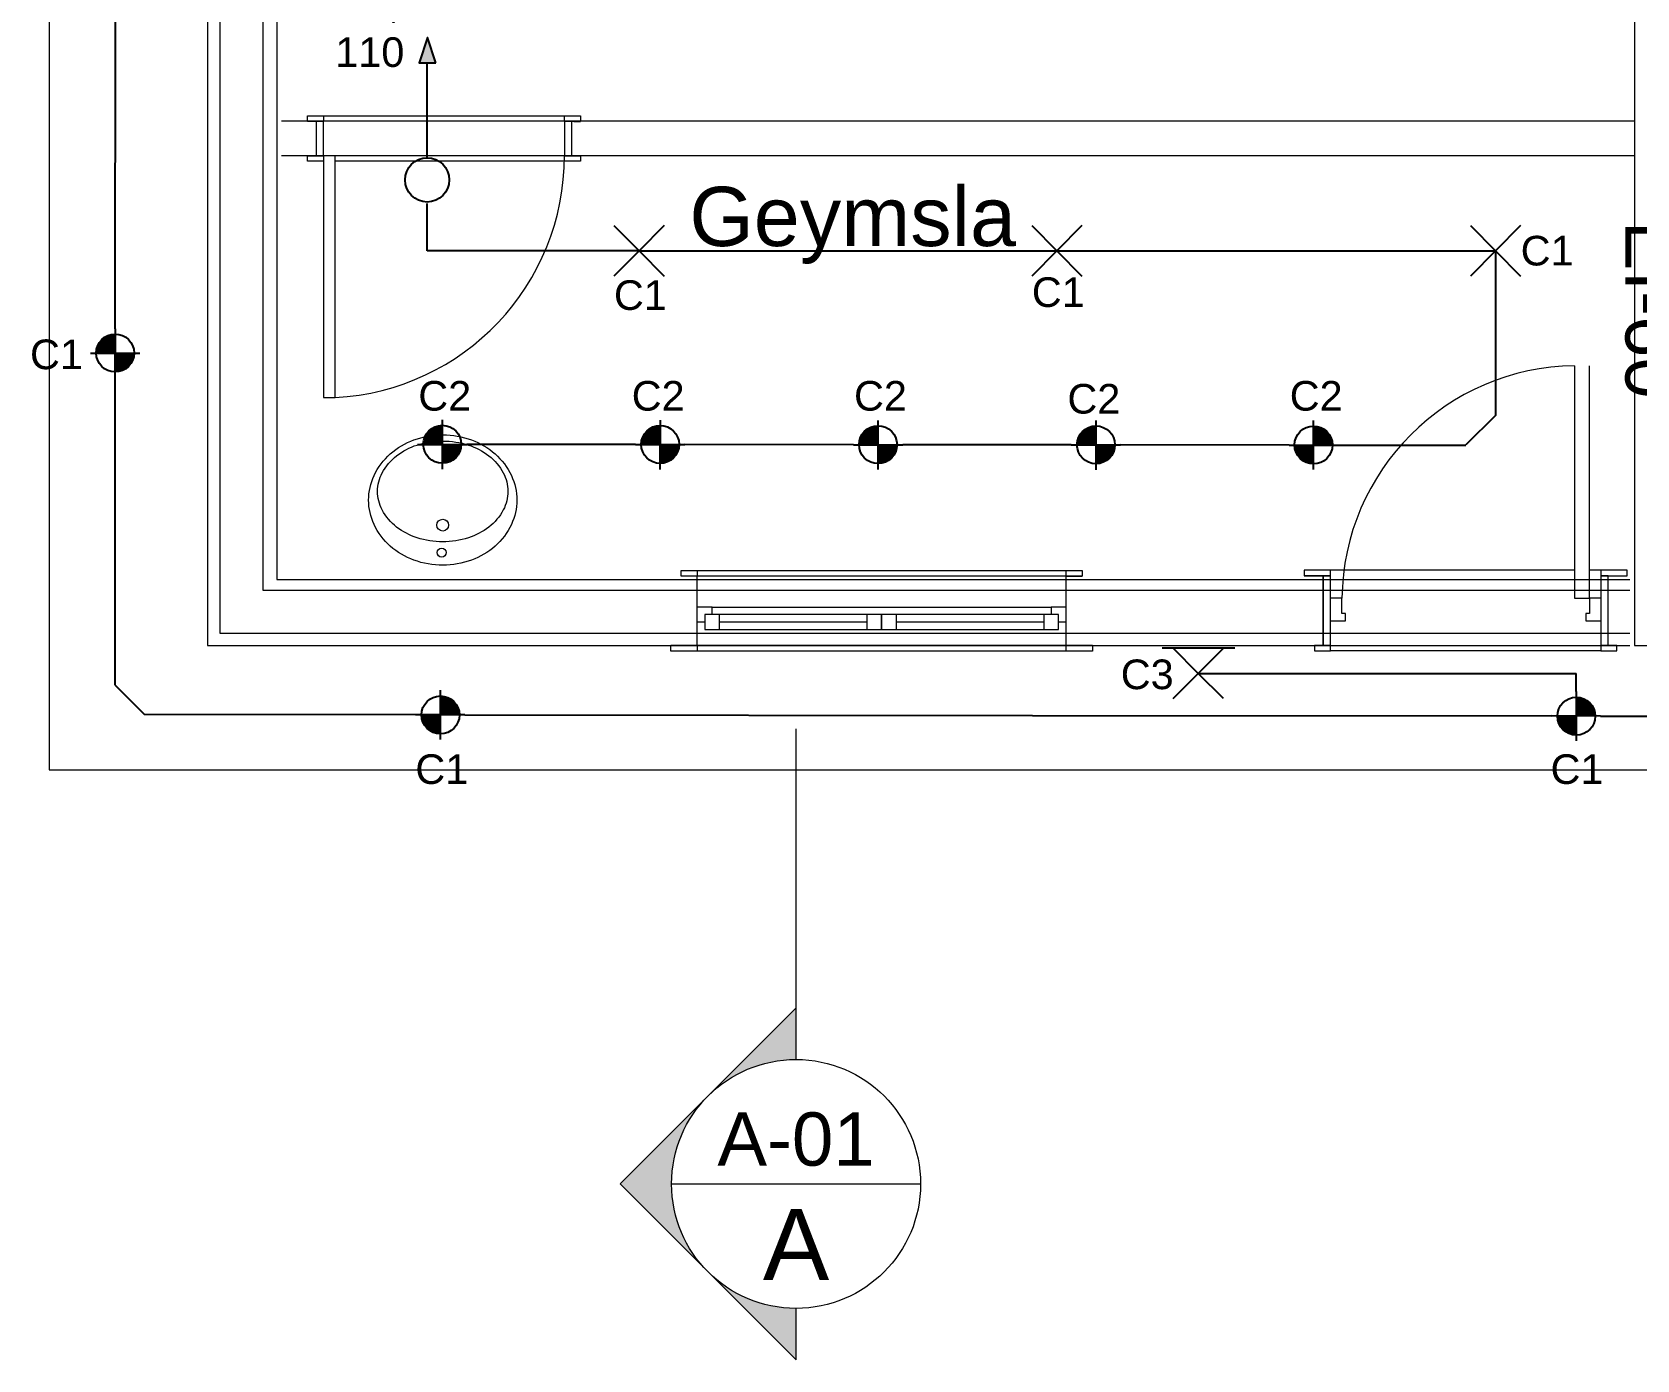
# Model space of a CAD drawing. Header units: millimetres. Extents: x 122681 to 489967, y 7796 to 82317.
# Drawn here: x 130177 to 135591, y 39148 to 43629 of the extents above; entities that cross this region are included whole.
import ezdxf
from ezdxf.enums import TextEntityAlignment as Align

# ---------------------------------------------------------------- set-up
doc = ezdxf.new("R2010")
doc.units = ezdxf.units.MM
doc.layers.add('Grunnur', color=252, linetype='Continuous', lineweight=18)
for name, color, linetype in [('PDF2_Text', 7, 'Continuous'), ('PDF_R-SKYR-TEXTI', 7, 'Continuous'), ('PDF_R-TAKN-LAGSPENNA', 7, 'Continuous'), ('PDF_Text', 7, 'Continuous')]:
    doc.layers.add(name, color=color, linetype=linetype)
doc.styles.add('PDF Arial', font='arial.ttf')
doc.styles.add('ROMANS', font='arial.ttf', dxfattribs={"height": 20})
doc.styles.get("Standard").update_dxf_attribs({"font": 'arial.ttf'})

msp = doc.modelspace()

# ---------------------------------------------------------------- hatches: boundary and pattern name
at = {"layer": 'Grunnur', "linetype": 'Continuous', "lineweight": 18}
h = msp.add_hatch(color=252, dxfattribs=at)
edge = h.paths.add_edge_path()
edge.add_line((132457.7, 40038.5), (132754.6, 40335.5))
edge.add_line((132754.6, 40335.5), (132754.6, 40161.5))
edge.add_ellipse((132754.6, 39741.5), major_axis=(-297, -297), ratio=1, start_angle=225, end_angle=270)
edge = h.paths.add_edge_path()
edge.add_line((132160.7, 39741.5), (132457.7, 40038.5))
edge.add_ellipse((132754.6, 39741.5), major_axis=(-297, -297), ratio=1, start_angle=270, end_angle=360)
edge.add_line((132457.7, 39444.5), (132160.7, 39741.5))
edge = h.paths.add_edge_path()
edge.add_line((132559.4, 39342.8), (132569.9, 39364.3))
edge.add_ellipse((132754.6, 39741.5), major_axis=(-297, -297), ratio=1, start_angle=18.9065, end_angle=45)
edge.add_line((132754.6, 39321.5), (132754.6, 39147.5))
edge.add_line((132754.6, 39147.5), (132559.4, 39342.8))
edge = h.paths.add_edge_path()
edge.add_ellipse((132754.6, 39741.5), major_axis=(297, -297), ratio=1, start_angle=-90, end_angle=-71.0935)
edge.add_line((132569.9, 39364.3), (132559.4, 39342.8))
edge.add_line((132559.4, 39342.8), (132457.7, 39444.5))

# ---------------------------------------------------------------- linework, layer by layer
at = {"color": 7, "linetype": 'Continuous', "lineweight": 25}
for p, q in [((130456.8, 42627.9), (130458.9, 44544)), ((132224.7, 42890.4), (135114.5, 42890.4)), ((135114.5, 42890.4), (135114.5, 42335.5)), ((130456.6, 42461.7), (130456.6, 41426.1)), ((135114.5, 42335.5), (135014.5, 42235.5)), ((134584.4, 42235), (135014, 42235)), ((130456.6, 41426.1), (130556.6, 41326)), ((134111.7, 41464.7), (135386.6, 41464.7)), ((135386.5, 41403.3), (135386.6, 41464.7)), ((131470.5, 41325), (130556.6, 41326)), ((131636.7, 41324.8), (133552.8, 41322.8)), ((133552.8, 41322.8), (135302.8, 41320.9)), ((135469, 41320.7), (137385.1, 41318.6))]:
    msp.add_line(p, q, dxfattribs=at)
for p, q in [((131510, 43204.6), (131510, 43527.4)), ((132213, 42236.8), (131644.1, 42237.3)), ((132948.1, 42236.2), (132379.2, 42236.7)), ((133683.2, 42235.6), (133114.3, 42236.1)), ((134418.3, 42235), (133849.3, 42235.5))]:
    msp.add_line(p, q)
at = {"layer": 'Grunnur', "color": 252, "linetype": 'Continuous', "lineweight": 18}
for p, q in [((130234.4, 51936.7), (130234.4, 41139.4)), ((135582.8, 51528.3), (135582.8, 41558.3)), ((135582.8, 43328.4), (131018.8, 43328.4)), ((131106, 43326.9), (131106, 43345.9)), ((131106, 43345.9), (131160, 43345.9)), ((131160, 43326.9), (131106, 43326.9)), ((131128, 43326.9), (131106, 43326.9)), ((131158.5, 43345.9), (131973, 43345.9)), ((131160, 43345.9), (131160, 43326.9)), ((131973, 43345.9), (132027, 43345.9)), ((131973, 43326.9), (131973, 43345.9)), ((132027, 43326.9), (131973, 43326.9)), ((132005, 43326.9), (132027, 43326.9)), ((132027, 43345.9), (132027, 43326.9)), ((135582.8, 43211.3), (131018.8, 43211.3)), ((131106, 43192.9), (131106, 43211.9)), ((131106, 43211.9), (131160, 43211.9)), ((131128, 43211.9), (131106, 43211.9)), ((131160, 43211.9), (131160, 43192.9)), ((131973, 43211.9), (132027, 43211.9)), ((131973, 43192.9), (131973, 43211.9)), ((132005, 43211.9), (132027, 43211.9)), ((132027, 43211.9), (132027, 43192.9)), ((131160, 43192.9), (131106, 43192.9)), ((131973, 43192.9), (131200, 43192.9)), ((132027, 43192.9), (131973, 43192.9)), ((135381.1, 42502.8), (135381.1, 41718)), ((135431.9, 41718), (135431.9, 42502.8)), ((132367.3, 41793.3), (132367.3, 41812.3)), ((132367.3, 41812.3), (133719.3, 41812.3)), ((132367.3, 41793.3), (132367.3, 41812.3)), ((132367.3, 41812.3), (132421.3, 41812.3)), ((132421.3, 41812.3), (132421.3, 41793.3)), ((133665.3, 41812.3), (133719.3, 41812.3)), ((133665.3, 41793.3), (133665.3, 41812.3)), ((133719.3, 41812.3), (133719.3, 41793.3)), ((133719.3, 41812.3), (133719.3, 41793.3)), ((134558, 41813.2), (134469, 41813.2)), ((134469, 41813.2), (134469, 41794.2)), ((134558, 41794.2), (134558, 41813.2)), ((135381.1, 41813.2), (134558, 41813.2)), ((135470, 41813.2), (135431.9, 41813.2)), ((135559, 41813.2), (135470, 41813.2)), ((135470, 41813.2), (135470, 41794.2)), ((135559, 41794.2), (135559, 41813.2)), ((132421.3, 41793.3), (132367.3, 41793.3)), ((132421.3, 41793.3), (132367.3, 41793.3)), ((133719.3, 41793.3), (132367.3, 41793.3)), ((132421.3, 41777.8), (132421.3, 41793.3)), ((132421.3, 41742.3), (132421.3, 41780.3)), ((133719.3, 41793.3), (133665.3, 41793.3)), ((133665.3, 41793.3), (133719.3, 41793.3)), ((133665.3, 41777.8), (133665.3, 41793.3)), ((133665.3, 41742.3), (133665.3, 41780.3)), ((134469, 41794.2), (134558, 41794.2)), ((134533, 41794.2), (134469, 41794.2)), ((134558, 41794.2), (134533, 41794.2)), ((134533, 41794.2), (134533, 41559.2)), ((134533, 41781.7), (134533, 41794.2)), ((134533, 41762.7), (134533, 41781.7)), ((134533, 41750.2), (134533, 41762.7)), ((134533, 41709.1), (134533, 41750.2)), ((134558, 41556.7), (134558, 41794.2)), ((135495, 41794.2), (135470, 41794.2)), ((135470, 41794.2), (135470, 41556.7)), ((135470, 41794.2), (135559, 41794.2)), ((135495, 41559.2), (135495, 41794.2)), ((135495, 41794.2), (135559, 41794.2)), ((135495, 41781.7), (135495, 41794.2)), ((135495, 41762.7), (135495, 41781.7)), ((135495, 41750.2), (135495, 41762.7)), ((135495, 41709.1), (135495, 41750.2)), ((132421.3, 41688.3), (132421.3, 41742.3)), ((133665.3, 41688.3), (133665.3, 41742.3)), ((134533, 41632.9), (134533, 41709.1)), ((134596.1, 41718), (134558, 41718)), ((134558, 41632.9), (134558, 41709.1)), ((134596.1, 41667.2), (134596.1, 41718)), ((135381.1, 41718), (135431.9, 41718)), ((135470, 41718), (135431.9, 41718)), ((135431.9, 41718), (135431.9, 41667.2)), ((135470, 41709.1), (135470, 41632.9)), ((135495, 41632.9), (135495, 41709.1)), ((132446.3, 41688.3), (132421.3, 41688.3)), ((132421.3, 41638.3), (132421.3, 41688.3)), ((132421.3, 41638.3), (132446.3, 41638.3)), ((132421.3, 41602.3), (132421.3, 41638.3)), ((132471.3, 41688.3), (132446.3, 41688.3)), ((132496.3, 41663.3), (132446.3, 41663.3)), ((132446.3, 41663.3), (132446.3, 41613.3)), ((132471.3, 41688.3), (133043.3, 41688.3)), ((132471.3, 41663.3), (132471.3, 41688.3)), ((132993.3, 41663.3), (132496.3, 41663.3)), ((132496.3, 41613.3), (132496.3, 41663.3)), ((132496.3, 41638.3), (132993.3, 41638.3)), ((133043.3, 41663.3), (132993.3, 41663.3)), ((132993.3, 41663.3), (132993.3, 41613.3)), ((133043.3, 41688.3), (133615.3, 41688.3)), ((133043.3, 41613.3), (133043.3, 41663.3)), ((133093.3, 41663.3), (133043.3, 41663.3)), ((133043.3, 41663.3), (133043.3, 41613.3)), ((133590.3, 41663.3), (133093.3, 41663.3)), ((133093.3, 41613.3), (133093.3, 41663.3)), ((133093.3, 41638.3), (133590.3, 41638.3)), ((133640.3, 41663.3), (133590.3, 41663.3)), ((133590.3, 41663.3), (133590.3, 41613.3)), ((133640.3, 41688.3), (133615.3, 41688.3)), ((133615.3, 41688.3), (133615.3, 41663.3)), ((133665.3, 41688.3), (133640.3, 41688.3)), ((133640.3, 41613.3), (133640.3, 41663.3)), ((133640.3, 41638.3), (133665.3, 41638.3)), ((133665.3, 41638.3), (133665.3, 41688.3)), ((133665.3, 41602.3), (133665.3, 41638.3)), ((134558, 41641.8), (134608.8, 41641.8)), ((134608.8, 41667.2), (134596.1, 41667.2)), ((134608.8, 41641.8), (134608.8, 41667.2)), ((135431.9, 41667.2), (135419.2, 41667.2)), ((135419.2, 41667.2), (135419.2, 41641.8)), ((135419.2, 41641.8), (135470, 41641.8)), ((132421.3, 41589.8), (132421.3, 41602.3)), ((132421.3, 41570.8), (132421.3, 41589.8)), ((132446.3, 41613.3), (132496.3, 41613.3)), ((132496.3, 41613.3), (132993.3, 41613.3)), ((132993.3, 41613.3), (133043.3, 41613.3)), ((133043.3, 41613.3), (133093.3, 41613.3)), ((133093.3, 41613.3), (133590.3, 41613.3)), ((133590.3, 41613.3), (133640.3, 41613.3)), ((133665.3, 41589.8), (133665.3, 41602.3)), ((133665.3, 41570.8), (133665.3, 41589.8)), ((134533, 41610.2), (134533, 41632.9)), ((134533, 41572.2), (134533, 41610.2)), ((135495, 41610.2), (135495, 41632.9)), ((135495, 41572.2), (135495, 41610.2)), ((132332.3, 41539.3), (132332.3, 41558.3)), ((132332.3, 41539.3), (132332.3, 41558.3)), ((132332.3, 41558.3), (132421.3, 41558.3)), ((132421.3, 41558.3), (132332.3, 41558.3)), ((133754.3, 41558.3), (132332.3, 41558.3)), ((133754.3, 41539.3), (132332.3, 41539.3)), ((132421.3, 41539.3), (132332.3, 41539.3)), ((132421.3, 41558.3), (132421.3, 41570.8)), ((132421.3, 41558.3), (132421.3, 41539.3)), ((133665.3, 41558.3), (133665.3, 41570.8)), ((133665.3, 41558.3), (133754.3, 41558.3)), ((133665.3, 41539.3), (133665.3, 41558.3)), ((133665.3, 41558.3), (133754.3, 41558.3)), ((133754.3, 41539.3), (133665.3, 41539.3)), ((133754.3, 41558.3), (133754.3, 41539.3)), ((133754.3, 41558.3), (133754.3, 41539.3)), ((134558, 41559.2), (134504, 41559.2)), ((134504, 41559.2), (134504, 41540.2)), ((134533, 41559.2), (134504, 41559.2)), ((134504, 41540.2), (134558, 41540.2)), ((134533, 41559.2), (134533, 41572.2)), ((134533, 41559.2), (134558, 41559.2)), ((134558, 41540.2), (134558, 41559.2)), ((135470, 41540.2), (134558, 41540.2)), ((135470, 41559.2), (135495, 41559.2)), ((135524, 41559.2), (135470, 41559.2)), ((135470, 41559.2), (135470, 41540.2)), ((135470, 41540.2), (135524, 41540.2)), ((135495, 41559.2), (135495, 41572.2)), ((135495, 41559.2), (135524, 41559.2)), ((135524, 41540.2), (135524, 41559.2)), ((135582.8, 41558.3), (146717.8, 41558.3)), ((132754.6, 40335.5), (132754.6, 41277.2)), ((130234.4, 41139.4), (148464.9, 41139.4)), ((132160.7, 39741.5), (132754.6, 39147.5)), ((132334.6, 39741.5), (133174.6, 39741.5))]:
    msp.add_line(p, q, dxfattribs=at)
for points in [[(135567.8, 50394), (130768.8, 50394), (130768.8, 41828.4), (130768.8, 41558.3), (135567.8, 41558.3)], [(135567.8, 50352), (130810.8, 50352), (130810.8, 41828.4), (130810.8, 41600.3), (135567.8, 41600.3)], [(135567.8, 50207), (130955.8, 50207), (130955.8, 41828.4), (130955.8, 41745.3), (135567.8, 41745.3)], [(135567, 50147.3), (131003, 50147.3), (131003, 41816.7), (131003, 41781.5), (135567, 41781.5)], [(132754.6, 40161.5), (132754.6, 40335.5), (132160.7, 39741.5), (132754.6, 39147.5), (132754.6, 39321.5)]]:
    msp.add_lwpolyline(points, dxfattribs=at)
for points in [[(131135, 43211.9), (131160, 43211.9), (131160, 43326.9), (131135, 43326.9)], [(131998, 43326.9), (131973, 43326.9), (131973, 43211.9), (131998, 43211.9)], [(131160, 43211.9), (131160, 42395.9), (131200, 42395.9), (131200, 43211.9)]]:
    msp.add_lwpolyline(points, close=True, dxfattribs=at)
for points in [[(131812.5, 42049.8, -0.110429), (131794, 41967, -0.102661), (131739.2, 41894.2, -0.093298), (131659.5, 41846.9, -0.087608), (131562.5, 41829.8, -0.087608), (131465.4, 41846.9, -0.093298), (131385.7, 41894.2, -0.102661), (131331, 41967, -0.110429), (131312.5, 42049.8, -0.110429), (131331, 42132.5, -0.102661), (131385.7, 42205.3, -0.093298), (131465.4, 42252.6, -0.087608), (131562.5, 42269.8, -0.087608), (131659.5, 42252.6, -0.093298), (131739.2, 42205.3, -0.102661), (131794, 42132.5, -0.110429)], [(131782.5, 42078.8, -0.12364), (131766.7, 42016.1, -0.105601), (131718, 41958.6, -0.08725), (131649, 41922.3, -0.077598), (131562.5, 41908.8, -0.077598), (131475.9, 41922.3, -0.08725), (131406.9, 41958.6, -0.105601), (131358.2, 42016.1, -0.12364), (131342.5, 42078.8, -0.12364), (131358.2, 42141.5, -0.105601), (131406.9, 42199, -0.08725), (131475.9, 42235.3, -0.077598), (131562.5, 42248.8, -0.077598), (131649, 42235.3, -0.08725), (131718, 42199, -0.105601), (131766.7, 42141.5, -0.12364)]]:
    msp.add_lwpolyline(points, format="xyb", close=True, dxfattribs=at)
for centre, radius in [((131562.5, 41965), 20), ((131558.8, 41872.3), 15), ((132754.6, 39741.5), 420)]:
    msp.add_circle(centre, radius, dxfattribs=at)
for centre, radius, start, end in [((131157.8, 43210), 815.2, 272.9668, 0.1334), ((135390.3, 41708.6), 794.2, 90.6628, 179.3226)]:
    msp.add_arc(centre, radius, start, end, dxfattribs=at)
at = {"layer": 'PDF2_Text', "color": 7, "linetype": 'Continuous', "lineweight": 25}
for p, q in [((131510, 42890.4), (131510, 43050)), ((132224.7, 42890.4), (131510, 42890.4))]:
    msp.add_line(p, q, dxfattribs=at)
at = {"layer": 'PDF_R-SKYR-TEXTI', "lineweight": 25}
for points in [[(130456.8, 42627.9), (130456.6, 42461.7)], [(130374.2, 42545.4), (130540.3, 42545.2)], [(131560.6, 42319.9), (131560.4, 42153.7)], [(132295.6, 42319.3), (132295.5, 42153.1)], [(133030.7, 42318.7), (133030.6, 42152.5)], [(133765.8, 42318.1), (133765.7, 42151.9)], [(134500.8, 42152.5), (134500.8, 42318.6)], [(131477.9, 42237.4), (131644.1, 42237.3)], [(132213, 42236.8), (132379.2, 42236.7)], [(132948.1, 42236.2), (133114.3, 42236.1)], [(133683.2, 42235.6), (133849.3, 42235.5)], [(134418.3, 42235), (134584.4, 42235)], [(131554.2, 41407.5), (131554, 41241.3)], [(135386.5, 41403.3), (135386.3, 41237.2)], [(131636.7, 41324.8), (131470.5, 41325)], [(135469, 41320.7), (135302.8, 41320.9)]]:
    msp.add_lwpolyline(points, dxfattribs=at)
for centre in [(130457.3, 42545.9), (131561, 42237.9), (132296.1, 42237.3), (133031.2, 42236.7), (133766.3, 42236.1), (134500.3, 42235.5), (131554.7, 41324.4), (135387, 41320.2)]:
    msp.add_circle(centre, 64, dxfattribs=at)
at = {"layer": 'PDF_R-SKYR-TEXTI', "transparency": 33554559}
for points in [[(130397.5, 42566.6), (130394.3, 42556), (130394.3, 42545.4)], [(130397.5, 42566.6), (130397.5, 42545.4), (130394.3, 42545.4)], [(130401.7, 42545.4), (130401.7, 42577.1), (130397.5, 42545.4)], [(130401.7, 42577.1), (130397.5, 42545.4), (130397.5, 42566.6)], [(130408, 42545.4), (130408.1, 42586.7), (130401.7, 42545.4)], [(130408.1, 42586.7), (130401.7, 42545.4), (130401.7, 42577.1)], [(130416.5, 42545.4), (130416.6, 42594.1), (130408, 42545.4)], [(130416.6, 42594.1), (130408, 42545.4), (130408.1, 42586.7)], [(130425, 42545.4), (130425, 42600.4), (130416.5, 42545.4)], [(130425, 42600.4), (130416.5, 42545.4), (130416.6, 42594.1)], [(130435.6, 42545.4), (130435.6, 42605.7), (130425, 42545.4)], [(130435.6, 42605.7), (130425, 42545.4), (130425, 42600.4)], [(130446.1, 42545.3), (130446.2, 42607.8), (130435.6, 42545.4)], [(130446.2, 42607.8), (130435.6, 42545.4), (130435.6, 42605.7)], [(130456.7, 42545.3), (130456.8, 42608.8), (130446.1, 42545.3)], [(130456.8, 42608.8), (130446.1, 42545.3), (130446.2, 42607.8)], [(130394.3, 42556), (130394.3, 42545.4), (130393.2, 42545.4)], [(130469.4, 42482.9), (130469.4, 42545.3), (130456.7, 42480.8)], [(130469.4, 42545.3), (130456.7, 42480.8), (130456.7, 42545.3)], [(130481, 42486), (130481.1, 42545.3), (130469.4, 42482.9)], [(130481.1, 42545.3), (130469.4, 42482.9), (130469.4, 42545.3)], [(130492.6, 42492.4), (130492.7, 42545.3), (130481, 42486)], [(130492.7, 42545.3), (130481, 42486), (130481.1, 42545.3)], [(130502.2, 42499.8), (130502.2, 42545.3), (130492.6, 42492.4)], [(130502.2, 42545.3), (130492.6, 42492.4), (130492.7, 42545.3)], [(130510.7, 42509.3), (130510.7, 42545.3), (130502.2, 42499.8)], [(130510.7, 42545.3), (130502.2, 42499.8), (130502.2, 42545.3)], [(130516, 42520.9), (130516, 42545.3), (130510.7, 42509.3)], [(130516, 42545.3), (130510.7, 42509.3), (130510.7, 42545.3)], [(130520.2, 42532.6), (130520.2, 42545.3), (130516, 42520.9)], [(130520.2, 42545.3), (130516, 42520.9), (130516, 42545.3)], [(130521.3, 42545.3), (130520.2, 42532.6), (130520.2, 42545.3)], [(131520.3, 42237.4), (131520.3, 42286), (131511.8, 42237.4)], [(131520.3, 42286), (131511.8, 42237.4), (131511.8, 42278.6)], [(131528.7, 42237.4), (131528.8, 42292.4), (131520.3, 42237.4)], [(131528.8, 42292.4), (131520.3, 42237.4), (131520.3, 42286)], [(131539.3, 42237.3), (131539.4, 42297.7), (131528.7, 42237.4)], [(131539.4, 42297.7), (131528.7, 42237.4), (131528.8, 42292.4)], [(131549.9, 42237.3), (131550, 42299.8), (131539.3, 42237.3)], [(131550, 42299.8), (131539.3, 42237.3), (131539.4, 42297.7)], [(131560.5, 42237.3), (131560.5, 42300.8), (131549.9, 42237.3)], [(131560.5, 42300.8), (131549.9, 42237.3), (131550, 42299.8)], [(132263.8, 42236.8), (132263.9, 42291.8), (132255.4, 42236.8)], [(132263.9, 42291.8), (132255.4, 42236.8), (132255.4, 42285.4)], [(132274.4, 42236.7), (132274.5, 42297.1), (132263.8, 42236.8)], [(132274.5, 42297.1), (132263.8, 42236.8), (132263.9, 42291.8)], [(132285, 42236.7), (132285, 42299.2), (132274.4, 42236.7)], [(132285, 42299.2), (132274.4, 42236.7), (132274.5, 42297.1)], [(132295.6, 42236.7), (132295.6, 42300.2), (132285, 42236.7)], [(132295.6, 42300.2), (132285, 42236.7), (132285, 42299.2)], [(132998.9, 42236.2), (132998.9, 42291.2), (132990.4, 42236.2)], [(132998.9, 42291.2), (132990.4, 42236.2), (132990.5, 42284.8)], [(133009.5, 42236.2), (133009.5, 42296.5), (132998.9, 42236.2)], [(133009.5, 42296.5), (132998.9, 42236.2), (132998.9, 42291.2)], [(133020.1, 42236.1), (133020.1, 42298.6), (133009.5, 42236.2)], [(133020.1, 42298.6), (133009.5, 42236.2), (133009.5, 42296.5)], [(133030.6, 42236.1), (133030.7, 42299.6), (133020.1, 42236.1)], [(133030.7, 42299.6), (133020.1, 42236.1), (133020.1, 42298.6)], [(133734, 42235.6), (133734, 42290.6), (133725.5, 42235.6)], [(133734, 42290.6), (133725.5, 42235.6), (133725.5, 42284.3)], [(133744.6, 42235.6), (133744.6, 42295.9), (133734, 42235.6)], [(133744.6, 42295.9), (133734, 42235.6), (133734, 42290.6)], [(133755.1, 42235.5), (133755.2, 42298), (133744.6, 42235.6)], [(133755.2, 42298), (133744.6, 42235.6), (133744.6, 42295.9)], [(133765.7, 42235.5), (133765.8, 42299), (133755.1, 42235.5)], [(133765.8, 42299), (133755.1, 42235.5), (133755.2, 42298)], [(134500.8, 42299.6), (134513.5, 42298.5), (134500.8, 42298.5)], [(134513.5, 42298.5), (134500.8, 42298.5), (134525.1, 42294.3)], [(134500.8, 42298.5), (134525.1, 42294.3), (134500.8, 42294.3)], [(134525.1, 42294.3), (134500.8, 42294.3), (134536.8, 42289)], [(134500.8, 42294.3), (134536.8, 42289), (134500.8, 42289)], [(134536.8, 42289), (134500.8, 42289), (134546.3, 42280.5)], [(134500.8, 42289), (134546.3, 42280.5), (134500.8, 42280.5)], [(131498.1, 42248), (131498.1, 42237.4), (131497, 42237.4)], [(131501.2, 42258.5), (131498.1, 42248), (131498.1, 42237.4)], [(131501.2, 42258.5), (131501.2, 42237.4), (131498.1, 42237.4)], [(131505.5, 42237.4), (131505.5, 42269.1), (131501.2, 42237.4)], [(131505.5, 42269.1), (131501.2, 42237.4), (131501.2, 42258.5)], [(131511.8, 42237.4), (131511.8, 42278.6), (131505.5, 42237.4)], [(131511.8, 42278.6), (131505.5, 42237.4), (131505.5, 42269.1)], [(131573.1, 42174.9), (131573.2, 42237.3), (131560.4, 42172.8)], [(131573.2, 42237.3), (131560.4, 42172.8), (131560.5, 42237.3)], [(131584.8, 42178), (131584.8, 42237.3), (131573.1, 42174.9)], [(131584.8, 42237.3), (131573.1, 42174.9), (131573.2, 42237.3)], [(131596.4, 42184.4), (131596.5, 42237.3), (131584.8, 42178)], [(131596.5, 42237.3), (131584.8, 42178), (131584.8, 42237.3)], [(131606, 42191.8), (131606, 42237.3), (131596.4, 42184.4)], [(131606, 42237.3), (131596.4, 42184.4), (131596.5, 42237.3)], [(131614.4, 42201.3), (131614.5, 42237.3), (131606, 42191.8)], [(131614.5, 42237.3), (131606, 42191.8), (131606, 42237.3)], [(131619.7, 42212.9), (131619.8, 42237.3), (131614.4, 42201.3)], [(131619.8, 42237.3), (131614.4, 42201.3), (131614.5, 42237.3)], [(131624, 42224.6), (131624, 42237.3), (131619.7, 42212.9)], [(131624, 42237.3), (131619.7, 42212.9), (131619.8, 42237.3)], [(131625.1, 42237.3), (131624, 42224.6), (131624, 42237.3)], [(132233.1, 42247.4), (132233.1, 42236.8), (132232.1, 42236.8)], [(132236.3, 42257.9), (132233.1, 42247.4), (132233.1, 42236.8)], [(132236.3, 42257.9), (132236.3, 42236.8), (132233.1, 42236.8)], [(132240.5, 42236.8), (132240.6, 42268.5), (132236.3, 42236.8)], [(132240.6, 42268.5), (132236.3, 42236.8), (132236.3, 42257.9)], [(132246.9, 42236.8), (132246.9, 42278), (132240.5, 42236.8)], [(132246.9, 42278), (132240.5, 42236.8), (132240.6, 42268.5)], [(132255.4, 42236.8), (132255.4, 42285.4), (132246.9, 42236.8)], [(132255.4, 42285.4), (132246.9, 42236.8), (132246.9, 42278)], [(132308.2, 42174.3), (132308.3, 42236.7), (132295.5, 42172.2)], [(132308.3, 42236.7), (132295.5, 42172.2), (132295.6, 42236.7)], [(132319.9, 42177.4), (132319.9, 42236.7), (132308.2, 42174.3)], [(132319.9, 42236.7), (132308.2, 42174.3), (132308.3, 42236.7)], [(132331.5, 42183.8), (132331.6, 42236.7), (132319.9, 42177.4)], [(132331.6, 42236.7), (132319.9, 42177.4), (132319.9, 42236.7)], [(132341, 42191.2), (132341.1, 42236.7), (132331.5, 42183.8)], [(132341.1, 42236.7), (132331.5, 42183.8), (132331.6, 42236.7)], [(132349.5, 42200.7), (132349.5, 42236.7), (132341, 42191.2)], [(132349.5, 42236.7), (132341, 42191.2), (132341.1, 42236.7)], [(132354.8, 42212.3), (132354.8, 42236.7), (132349.5, 42200.7)], [(132354.8, 42236.7), (132349.5, 42200.7), (132349.5, 42236.7)], [(132359.1, 42224), (132359.1, 42236.7), (132354.8, 42212.3)], [(132359.1, 42236.7), (132354.8, 42212.3), (132354.8, 42236.7)], [(132360.1, 42236.7), (132359.1, 42224), (132359.1, 42236.7)], [(132968.2, 42246.8), (132968.2, 42236.2), (132967.1, 42236.2)], [(132971.4, 42257.3), (132968.2, 42246.8), (132968.2, 42236.2)], [(132971.4, 42257.3), (132971.4, 42236.2), (132968.2, 42236.2)], [(132975.6, 42236.2), (132975.6, 42267.9), (132971.4, 42236.2)], [(132975.6, 42267.9), (132971.4, 42236.2), (132971.4, 42257.3)], [(132982, 42236.2), (132982, 42277.4), (132975.6, 42236.2)], [(132982, 42277.4), (132975.6, 42236.2), (132975.6, 42267.9)], [(132990.4, 42236.2), (132990.5, 42284.8), (132982, 42236.2)], [(132990.5, 42284.8), (132982, 42236.2), (132982, 42277.4)], [(133043.3, 42173.7), (133043.3, 42236.1), (133030.6, 42171.6)], [(133043.3, 42236.1), (133030.6, 42171.6), (133030.6, 42236.1)], [(133054.9, 42176.8), (133055, 42236.1), (133043.3, 42173.7)], [(133055, 42236.1), (133043.3, 42173.7), (133043.3, 42236.1)], [(133066.6, 42183.2), (133066.6, 42236.1), (133054.9, 42176.8)], [(133066.6, 42236.1), (133054.9, 42176.8), (133055, 42236.1)], [(133076.1, 42190.6), (133076.2, 42236.1), (133066.6, 42183.2)], [(133076.2, 42236.1), (133066.6, 42183.2), (133066.6, 42236.1)], [(133084.6, 42200.1), (133084.6, 42236.1), (133076.1, 42190.6)], [(133084.6, 42236.1), (133076.1, 42190.6), (133076.2, 42236.1)], [(133089.9, 42211.7), (133089.9, 42236.1), (133084.6, 42200.1)], [(133089.9, 42236.1), (133084.6, 42200.1), (133084.6, 42236.1)], [(133094.1, 42223.4), (133094.1, 42236.1), (133089.9, 42211.7)], [(133094.1, 42236.1), (133089.9, 42211.7), (133089.9, 42236.1)], [(133095.2, 42236.1), (133094.1, 42223.4), (133094.1, 42236.1)], [(133703.3, 42246.2), (133703.3, 42235.6), (133702.2, 42235.6)], [(133706.5, 42256.8), (133703.3, 42246.2), (133703.3, 42235.6)], [(133706.5, 42256.8), (133706.5, 42235.6), (133703.3, 42235.6)], [(133710.7, 42235.6), (133710.7, 42267.3), (133706.5, 42235.6)], [(133710.7, 42267.3), (133706.5, 42235.6), (133706.5, 42256.8)], [(133717, 42235.6), (133717.1, 42276.9), (133710.7, 42235.6)], [(133717.1, 42276.9), (133710.7, 42235.6), (133710.7, 42267.3)], [(133725.5, 42235.6), (133725.5, 42284.3), (133717, 42235.6)], [(133725.5, 42284.3), (133717, 42235.6), (133717.1, 42276.9)], [(133778.4, 42173.1), (133778.4, 42235.5), (133765.7, 42171)], [(133778.4, 42235.5), (133765.7, 42171), (133765.7, 42235.5)], [(133790, 42176.3), (133790.1, 42235.5), (133778.4, 42173.1)], [(133790.1, 42235.5), (133778.4, 42173.1), (133778.4, 42235.5)], [(133801.7, 42182.6), (133801.7, 42235.5), (133790, 42176.3)], [(133801.7, 42235.5), (133790, 42176.3), (133790.1, 42235.5)], [(133811.2, 42190), (133811.2, 42235.5), (133801.7, 42182.6)], [(133811.2, 42235.5), (133801.7, 42182.6), (133801.7, 42235.5)], [(133819.7, 42199.5), (133819.7, 42235.5), (133811.2, 42190)], [(133819.7, 42235.5), (133811.2, 42190), (133811.2, 42235.5)], [(133825, 42211.1), (133825, 42235.5), (133819.7, 42199.5)], [(133825, 42235.5), (133819.7, 42199.5), (133819.7, 42235.5)], [(133829.2, 42222.8), (133829.2, 42235.5), (133825, 42211.1)], [(133829.2, 42235.5), (133825, 42211.1), (133825, 42235.5)], [(133830.3, 42235.5), (133829.2, 42222.8), (133829.2, 42235.5)], [(134500.8, 42235), (134437.3, 42235), (134500.8, 42224.4)], [(134437.3, 42235), (134500.8, 42224.4), (134438.4, 42224.4)], [(134546.3, 42280.5), (134500.8, 42280.5), (134553.7, 42271)], [(134500.8, 42280.5), (134553.7, 42271), (134500.8, 42271)], [(134553.7, 42271), (134500.8, 42271), (134560.1, 42259.3)], [(134500.8, 42271), (134560.1, 42259.3), (134500.8, 42259.3)], [(134560.1, 42259.3), (134500.8, 42259.3), (134563.2, 42247.7)], [(134500.8, 42259.3), (134563.2, 42247.7), (134500.8, 42247.7)], [(134563.2, 42247.7), (134500.8, 42247.7), (134565.4, 42235)], [(134500.8, 42247.7), (134565.4, 42235), (134500.8, 42235)], [(134500.8, 42224.4), (134438.4, 42224.4), (134500.8, 42213.8)], [(134438.4, 42224.4), (134500.8, 42213.8), (134440.5, 42213.8)], [(134500.8, 42213.8), (134440.5, 42213.8), (134500.8, 42203.3)], [(134440.5, 42213.8), (134500.8, 42203.3), (134445.8, 42203.3)], [(134500.8, 42203.3), (134445.8, 42203.3), (134500.8, 42194.8)], [(134445.8, 42203.3), (134500.8, 42194.8), (134452.1, 42194.8)], [(134500.8, 42194.8), (134452.1, 42194.8), (134500.8, 42186.3)], [(134452.1, 42194.8), (134500.8, 42186.3), (134459.5, 42186.3)], [(134500.8, 42186.3), (134459.5, 42186.3), (134500.8, 42180)], [(134459.5, 42186.3), (134500.8, 42180), (134469.1, 42180)], [(134500.8, 42180), (134469.1, 42180), (134500.8, 42175.7)], [(134469.1, 42180), (134500.8, 42175.7), (134479.6, 42175.7)], [(134479.6, 42175.7), (134490.2, 42172.6), (134500.8, 42172.6)], [(134479.6, 42175.7), (134500.8, 42175.7), (134500.8, 42172.6)], [(134490.2, 42172.6), (134500.8, 42172.6), (134500.8, 42171.5)], [(131564.8, 41387.3), (131554.2, 41387.4), (131554.2, 41388.4)], [(131575.4, 41384.2), (131564.8, 41387.3), (131554.2, 41387.4)], [(131575.4, 41384.2), (131554.2, 41384.2), (131554.2, 41387.4)], [(131554.2, 41380), (131585.9, 41379.9), (131554.2, 41384.2)], [(131585.9, 41379.9), (131554.2, 41384.2), (131575.4, 41384.2)], [(131554.2, 41373.6), (131595.5, 41373.6), (131554.2, 41380)], [(131595.5, 41373.6), (131554.2, 41380), (131585.9, 41379.9)], [(131554.2, 41365.1), (131602.9, 41365.1), (131554.2, 41373.6)], [(131602.9, 41365.1), (131554.2, 41373.6), (131595.5, 41373.6)], [(135397.1, 41383.2), (135386.5, 41383.2), (135386.5, 41384.3)], [(135407.7, 41380), (135397.1, 41383.2), (135386.5, 41383.2)], [(135407.7, 41380), (135386.5, 41380), (135386.5, 41383.2)], [(135386.5, 41375.8), (135418.2, 41375.8), (135386.5, 41380)], [(135418.2, 41375.8), (135386.5, 41380), (135407.7, 41380)], [(135386.5, 41369.4), (135427.8, 41369.4), (135386.5, 41375.8)], [(135427.8, 41369.4), (135386.5, 41375.8), (135418.2, 41375.8)], [(135386.5, 41361), (135435.2, 41360.9), (135386.5, 41369.4)], [(135435.2, 41360.9), (135386.5, 41369.4), (135427.8, 41369.4)], [(131491.7, 41312.3), (131554.1, 41312.2), (131489.6, 41325)], [(131554.1, 41312.2), (131489.6, 41325), (131554.1, 41324.9)], [(131494.8, 41300.6), (131554.1, 41300.6), (131491.7, 41312.3)], [(131554.1, 41300.6), (131491.7, 41312.3), (131554.1, 41312.2)], [(131554.1, 41346.1), (131614.5, 41346), (131554.2, 41356.7)], [(131554.1, 41335.5), (131616.6, 41335.4), (131554.1, 41346.1)], [(131616.6, 41335.4), (131554.1, 41346.1), (131614.5, 41346)], [(131554.1, 41324.9), (131617.6, 41324.8), (131554.1, 41335.5)], [(131617.6, 41324.8), (131554.1, 41335.5), (131616.6, 41335.4)], [(131554.2, 41356.7), (131609.2, 41356.6), (131554.2, 41365.1)], [(131609.2, 41356.6), (131554.2, 41365.1), (131602.9, 41365.1)], [(131614.5, 41346), (131554.2, 41356.7), (131609.2, 41356.6)], [(135324, 41308.1), (135386.4, 41308.1), (135321.9, 41320.8)], [(135386.4, 41308.1), (135321.9, 41320.8), (135386.4, 41320.8)], [(135386.4, 41331.3), (135448.9, 41331.3), (135386.5, 41341.9)], [(135386.4, 41320.8), (135449.9, 41320.7), (135386.4, 41331.3)], [(135449.9, 41320.7), (135386.4, 41331.3), (135448.9, 41331.3)], [(135386.5, 41352.5), (135441.5, 41352.5), (135386.5, 41361)], [(135441.5, 41352.5), (135386.5, 41361), (135435.2, 41360.9)], [(135386.5, 41341.9), (135446.8, 41341.9), (135386.5, 41352.5)], [(135446.8, 41341.9), (135386.5, 41352.5), (135441.5, 41352.5)], [(135448.9, 41331.3), (135386.5, 41341.9), (135446.8, 41341.9)], [(131501.2, 41289), (131554.1, 41288.9), (131494.8, 41300.6)], [(131554.1, 41288.9), (131494.8, 41300.6), (131554.1, 41300.6)], [(131508.6, 41279.5), (131554.1, 41279.4), (131501.2, 41289)], [(131554.1, 41279.4), (131501.2, 41289), (131554.1, 41288.9)], [(131518.1, 41271), (131554.1, 41270.9), (131508.6, 41279.5)], [(131554.1, 41270.9), (131508.6, 41279.5), (131554.1, 41279.4)], [(131529.7, 41265.7), (131554.1, 41265.7), (131518.1, 41271)], [(131554.1, 41265.7), (131518.1, 41271), (131554.1, 41270.9)], [(131541.4, 41261.4), (131554.1, 41261.4), (131529.7, 41265.7)], [(131554.1, 41261.4), (131529.7, 41265.7), (131554.1, 41265.7)], [(131554.1, 41260.4), (131541.4, 41261.4), (131554.1, 41261.4)], [(135327.1, 41296.5), (135386.4, 41296.4), (135324, 41308.1)], [(135386.4, 41296.4), (135324, 41308.1), (135386.4, 41308.1)], [(135333.5, 41284.8), (135386.4, 41284.8), (135327.1, 41296.5)], [(135386.4, 41284.8), (135327.1, 41296.5), (135386.4, 41296.4)], [(135340.9, 41275.3), (135386.4, 41275.3), (135333.5, 41284.8)], [(135386.4, 41275.3), (135333.5, 41284.8), (135386.4, 41284.8)], [(135350.4, 41266.8), (135386.4, 41266.8), (135340.9, 41275.3)], [(135386.4, 41266.8), (135340.9, 41275.3), (135386.4, 41275.3)], [(135362, 41261.5), (135386.4, 41261.5), (135350.4, 41266.8)], [(135386.4, 41261.5), (135350.4, 41266.8), (135386.4, 41266.8)], [(135373.7, 41257.3), (135386.4, 41257.3), (135362, 41261.5)], [(135386.4, 41257.3), (135362, 41261.5), (135386.4, 41261.5)], [(135386.4, 41256.2), (135373.7, 41257.3), (135386.4, 41257.3)]]:
    msp.add_solid(points, dxfattribs=at)
at = {"layer": 'PDF_R-TAKN-LAGSPENNA', "lineweight": 25}
msp.add_lwpolyline([(131538.8, 43525.4), (131511.2, 43611.1), (131482.7, 43525.4)], close=True, dxfattribs=at)
at = {"layer": 'PDF_R-TAKN-LAGSPENNA', "lineweight": 0}
msp.add_lwpolyline([(131538.8, 43525.4), (131482.7, 43525.4), (131538.8, 43525.4)], close=True, dxfattribs=at)
at = {"layer": 'PDF_R-TAKN-LAGSPENNA', "lineweight": 25}
for points in [[(132309.3, 42976.1), (132224.7, 42890.4), (132140, 42805.7)], [(132140, 42976.1), (132224.7, 42890.4), (132309.3, 42805.7)], [(133719.2, 42976.1), (133634.5, 42890.4), (133549.9, 42805.7)], [(133549.9, 42976.1), (133634.5, 42890.4), (133719.2, 42805.7)], [(135199.2, 42976.1), (135114.5, 42890.4), (135029.9, 42805.7)], [(135029.9, 42976.1), (135114.5, 42890.4), (135199.2, 42805.7)], [(134234.5, 41549.3), (133990, 41549.3)], [(134196.4, 41380), (134111.7, 41464.7), (134027, 41549.3)], [(134027, 41380), (134111.7, 41464.7), (134196.4, 41549.3)]]:
    msp.add_lwpolyline(points, dxfattribs=at)
msp.add_circle((131510, 43130), 74.6, dxfattribs=at)
at = {"layer": 'PDF_R-TAKN-LAGSPENNA', "transparency": 33554559}
msp.add_solid([(131511.2, 43611.1), (131538.8, 43525.4), (131482.7, 43525.4)], dxfattribs=at)

# ---------------------------------------------------------------- texts
at = {"layer": 'Grunnur', "color": 252, "linetype": 'Continuous', "lineweight": 18}
msp.add_text('Geymsla', height=200, dxfattribs=at).set_placement((132394.6, 42906.9))
at = {"layer": 'Grunnur', "color": 252, "linetype": 'Continuous', "lineweight": 18, "insert": (136149.4, 42992.4), "char_height": 250, "attachment_point": 1, "rotation": 270}
msp.add_mtext_dynamic_manual_height_columns('^J{\\H0.72x;EI-60}', width=2468.3, gutter_width=1, heights=[0], dxfattribs=at)
at = {"layer": 'Grunnur', "color": 252, "linetype": 'Continuous', "lineweight": 18, "style": 'ROMANS'}
for tag, text, height, p in [('A-01', '1300', 180, (132754.6, 39893)), ('A', 'A', 240, (132754.6, 39537.4))]:
    msp.add_attdef(tag, text=text, height=height, dxfattribs=at).set_placement(p, align=Align.MIDDLE_CENTER)
at = {"layer": 'PDF_Text', "insert": (131200, 43510), "char_height": 99.996, "width": 473.262, "attachment_point": 7, "style": 'PDF Arial'}
msp.add_mtext('A1 Q16 C1,C2 110', dxfattribs=at)
at = {"layer": 'PDF_Text', "char_height": 100, "attachment_point": 7, "style": 'PDF Arial'}
for s, insert in [('C1', (135199.2, 42840)), ('C1', (132140, 42690)), ('C1', (133550, 42700)), ('C1', (130170, 42490)), ('C2', (131480, 42350)), ('C2', (132200, 42350)), ('C2', (132950, 42350)), ('C2', (134420, 42350)), ('C2', (133670, 42340)), ('C3', (133850, 41410)), ('C1', (131470, 41090)), ('C1', (135300, 41090))]:
    msp.add_mtext(s, dxfattribs=dict(at, insert=insert))

doc.saveas('drawing.dxf')
